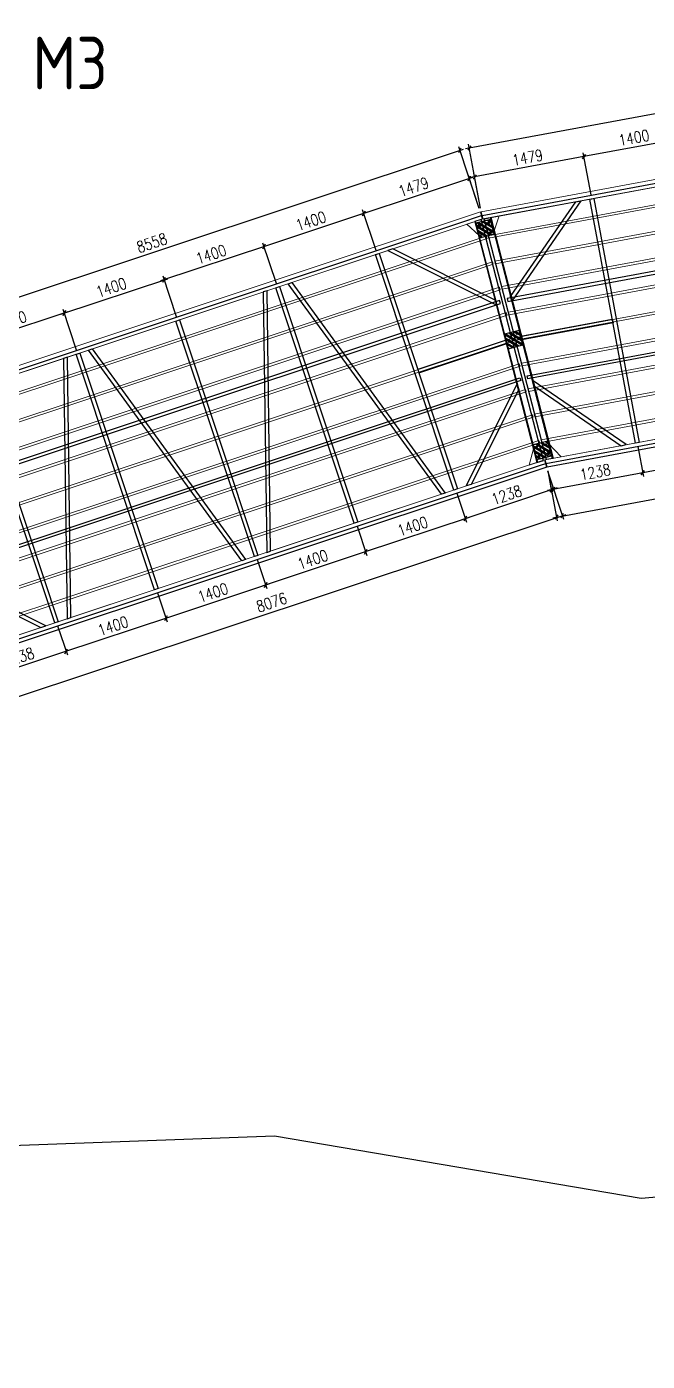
# Model space of a CAD drawing. Extents: x -259369 to -50372, y -155978 to 198088.
# Drawn here: x -182626 to -174368, y -27774 to -10009 of the extents above; entities that cross this region are included whole.
import ezdxf

# ---------------------------------------------------------------- set-up
doc = ezdxf.new("R2010")
doc.units = 0
doc.header["$LTSCALE"] = 1000
doc.header["$MEASUREMENT"] = 0
doc.linetypes.add('HIDDEN', pattern=[0.375, 0.25, -0.125])
for name, color, linetype in [('PUB_TEXT', 7, 'Continuous'), ('卡槽', 242, 'Continuous'), ('标注', 9, 'Continuous'), ('连接端梁', 130, 'Continuous'), ('铝横梁', 220, 'Continuous')]:
    doc.layers.add(name, color=color, linetype=linetype)
for name, color, linetype, lineweight in [('加强板', 140, 'Continuous', 18), ('虚线', 8, 'Continuous', 0), ('铝主梁', 3, 'Continuous', 9), ('铝龙骨', 7, 'Continuous', 9)]:
    doc.layers.add(name, color=color, linetype=linetype, lineweight=lineweight)
doc.styles.add('HZTXT', font='txtw.shx', dxfattribs={"width": 0.8, "bigfont": 'hztxtw.shx'})
doc.styles.get("Standard").update_dxf_attribs({"font": 'gbenor.shx', "bigfont": 'gbcbig.shx'})
doc.dimstyles.new('DIM-50', dxfattribs={"dimscale": 50, "dimtxt": 3, "dimasz": 1, "dimexe": 1, "dimexo": 1, "dimgap": 1, "dimtad": 1, "dimdec": 1, "dimdsep": 46, "dimtxsty": 'HZTXT', "dimblk": 'OBLIQUE', "dimblk1": 'ARCHTICK', "dimblk2": 'OBLIQUE', "dimcen": 0, "dimdle": 1, "dimclrd": 9, "dimclre": 9, "dimclrt": 2, "dimadec": 1, "dimazin": 0, "dimtfac": 1, "dimtdec": 1, "dimtix": 1, "dimtmove": 2, "dimatfit": 3, "dimldrblk": 'OBLIQUE', "dimfxl": 0, "dimtolj": 1, "dimtzin": 0, "dimarcsym": 0})

# ---------------------------------------------------------------- blocks, each defined once
blk = doc.blocks.new('thwerg')
at = {"color": 252, "linetype": 'Continuous', "elevation": -32017, "flags": 128}
blk.add_lwpolyline([(106933, -30769), (107635, -30369), (114725, -28078), (119240, -25868), (122867, -24992), (126369, -24863), (131244, -25695), (140044, -24946), (146723, -24787), (160192, -25793), (172447, -28232), (182746, -30446)], dxfattribs=at)
blk = doc.blocks.new('橡胶块200x200x60')
h = blk.add_hatch()
h.set_pattern_fill('ANSI32', color=256, scale=10)
h.set_pattern_definition([(45, (0, 0), (-33.67596, 33.67596), []), (45, (22.45, 0), (-33.67596, 33.67596), [])])
h.paths.add_polyline_path([(25488, 88551), (25688, 88551), (25688, 88751), (25488, 88751)])
blk.add_lwpolyline([(25488, 88551), (25688, 88551), (25688, 88751), (25488, 88751)], close=True)
for points in [[(25513, 88716), (25533, 88716)], [(25523, 88726), (25523, 88706)], [(25663, 88716), (25643, 88716)], [(25653, 88726), (25653, 88706)], [(25513, 88586), (25533, 88586)], [(25523, 88576), (25523, 88596)], [(25663, 88586), (25643, 88586)], [(25653, 88576), (25653, 88596)]]:
    blk.add_lwpolyline(points)
for centre, radius in [((25523, 88716), 10), ((25523, 88716), 8), ((25653, 88716), 10), ((25653, 88716), 8), ((25523, 88586), 10), ((25523, 88586), 8), ((25653, 88586), 10), ((25653, 88586), 8)]:
    blk.add_circle(centre, radius)
blk = doc.blocks.new('_Oblique')
at = {"color": 0, "linetype": 'ByBlock', "lineweight": -2}
blk.add_line((-0.5, -0.5), (0.5, 0.5), dxfattribs=at)
blk = doc.blocks.new('*D520')
at = {"layer": 'Defpoints', "color": 0, "transparency": 16777216}
for p in [(-179468, -12936), (-177960, -13035), (-179288, -13477)]:
    blk.add_point(p, dxfattribs=at)
at = {"layer": '标注', "color": 9, "lineweight": -2, "transparency": 16777216}
for p, q in [((-178093, -12478), (-179516, -12952)), ((-177976, -12987), (-178156, -12447)), ((-179304, -13429), (-179484, -12889))]:
    blk.add_line(p, q, dxfattribs=at)
at = {"layer": '标注', "color": 9, "lineweight": -2, "transparency": 16777216, "xscale": 50, "yscale": 50, "zscale": 50}
for p, rotation in [((-178140, -12494), 18.41035304264222), ((-179468, -12936), 198.4103530426422)]:
    blk.add_blockref('_Oblique', p, dxfattribs=dict(at, rotation=rotation))
at = {"layer": '标注', "color": 2, "transparency": 16777216, "insert": (-178844, -12596), "char_height": 150, "attachment_point": 5, "rotation": 18.4104, "style": 'HZTXT'}
blk.add_mtext('\\A1;1400', dxfattribs=at)
blk = doc.blocks.new('_ArchTick')
at = {"color": 0, "linetype": 'ByBlock', "const_width": 0.4}
blk.add_lwpolyline([(-0.5, -0.5), (0.5, 0.5)], dxfattribs=at)
blk = doc.blocks.new('*D521')
at = {"layer": 'Defpoints', "color": 0, "transparency": 16777216}
for p in [(-180797, -13378), (-179288, -13477), (-180617, -13919)]:
    blk.add_point(p, dxfattribs=at)
at = {"layer": '标注', "color": 9, "lineweight": -2, "transparency": 16777216}
for p, q in [((-179421, -12920), (-180844, -13394)), ((-179304, -13429), (-179484, -12889)), ((-180632, -13872), (-180812, -13331))]:
    blk.add_line(p, q, dxfattribs=at)
at = {"layer": '标注', "color": 9, "lineweight": -2, "transparency": 16777216, "xscale": 50, "yscale": 50, "zscale": 50}
for p, rotation in [((-179468, -12936), 18.41035304264222), ((-180797, -13378), 198.4103530426422)]:
    blk.add_blockref('_Oblique', p, dxfattribs=dict(at, rotation=rotation))
at = {"layer": '标注', "color": 2, "transparency": 16777216, "insert": (-180172, -13039), "char_height": 150, "attachment_point": 5, "rotation": 18.4104, "style": 'HZTXT'}
blk.add_mtext('\\A1;1400', dxfattribs=at)
blk = doc.blocks.new('*D522')
at = {"layer": 'Defpoints', "color": 0, "transparency": 16777216}
for p in [(-176861, -11654), (-176588, -12475), (-184708, -15177)]:
    blk.add_point(p, dxfattribs=at)
at = {"layer": '标注', "color": 9, "lineweight": -2, "transparency": 16777216}
for p, q in [((-185028, -14373), (-176813, -11639)), ((-176603, -12427), (-176876, -11607)), ((-184723, -15130), (-184996, -14310))]:
    blk.add_line(p, q, dxfattribs=at)
at = {"layer": '标注', "color": 9, "lineweight": -2, "transparency": 16777216, "xscale": 50, "yscale": 50, "zscale": 50}
for p, rotation in [((-176861, -11654), 18.4103530426422), ((-184981, -14357), 198.4103530426422)]:
    blk.add_blockref('_Oblique', p, dxfattribs=dict(at, rotation=rotation))
at = {"layer": '标注', "color": 2, "transparency": 16777216, "insert": (-180960, -12887), "char_height": 150, "attachment_point": 5, "rotation": 18.4104, "style": 'HZTXT'}
blk.add_mtext('\\A1;8558', dxfattribs=at)
blk = doc.blocks.new('*D523')
at = {"layer": 'Defpoints', "color": 0, "transparency": 16777216}
for p in [(-176737, -12027), (-176588, -12475), (-177960, -13035)]:
    blk.add_point(p, dxfattribs=at)
at = {"layer": '标注', "color": 9, "lineweight": -2, "transparency": 16777216}
for p, q in [((-178187, -12510), (-176689, -12011)), ((-176603, -12427), (-176752, -11979)), ((-177976, -12987), (-178156, -12447))]:
    blk.add_line(p, q, dxfattribs=at)
at = {"layer": '标注', "color": 9, "lineweight": -2, "transparency": 16777216, "xscale": 50, "yscale": 50, "zscale": 50}
for p, rotation in [((-176737, -12027), 18.4103530426422), ((-178140, -12494), 198.4103530426422)]:
    blk.add_blockref('_Oblique', p, dxfattribs=dict(at, rotation=rotation))
at = {"layer": '标注', "color": 2, "transparency": 16777216, "insert": (-177478, -12142), "char_height": 150, "attachment_point": 5, "rotation": 18.4104, "style": 'HZTXT'}
blk.add_mtext('\\A1;1479', dxfattribs=at)
blk = doc.blocks.new('*D524')
at = {"layer": 'Defpoints', "color": 0, "transparency": 16777216}
for p in [(-175711, -15872), (-175497, -16516), (-183374, -18422)]:
    blk.add_point(p, dxfattribs=at)
at = {"layer": '标注', "color": 9, "lineweight": -2, "transparency": 16777216}
for p, q in [((-175695, -15919), (-175481, -16563)), ((-183207, -19082), (-175449, -16500)), ((-183358, -18470), (-183143, -19114))]:
    blk.add_line(p, q, dxfattribs=at)
at = {"layer": '标注', "color": 9, "lineweight": -2, "transparency": 16777216, "xscale": 50, "yscale": 50, "zscale": 50}
for p, rotation in [((-175497, -16516), 18.4106640002105), ((-183159, -19066), 198.4106640002104)]:
    blk.add_blockref('_Oblique', p, dxfattribs=dict(at, rotation=rotation))
at = {"layer": '标注', "color": 2, "transparency": 16777216, "insert": (-179367, -17672), "char_height": 150, "attachment_point": 5, "rotation": 18.4107, "style": 'HZTXT'}
blk.add_mtext('\\A1;8076', dxfattribs=at)
blk = doc.blocks.new('*D525')
at = {"layer": 'Defpoints', "color": 0, "transparency": 16777216}
for p in [(-183453, -14263), (-181945, -14361), (-183273, -14803)]:
    blk.add_point(p, dxfattribs=at)
at = {"layer": '标注', "color": 9, "lineweight": -2, "transparency": 16777216}
for p, q in [((-182078, -13805), (-183501, -14278)), ((-181961, -14314), (-182141, -13773)), ((-183289, -14756), (-183469, -14215))]:
    blk.add_line(p, q, dxfattribs=at)
at = {"layer": '标注', "color": 9, "lineweight": -2, "transparency": 16777216, "xscale": 50, "yscale": 50, "zscale": 50}
for p, rotation in [((-182125, -13820), 18.41035304264222), ((-183453, -14263), 198.4103530426422)]:
    blk.add_blockref('_Oblique', p, dxfattribs=dict(at, rotation=rotation))
at = {"layer": '标注', "color": 2, "transparency": 16777216, "insert": (-182829, -13923), "char_height": 150, "attachment_point": 5, "rotation": 18.4104, "style": 'HZTXT'}
blk.add_mtext('\\A1;1400', dxfattribs=at)
blk = doc.blocks.new('*D527')
at = {"layer": 'Defpoints', "color": 0, "transparency": 16777216}
for p in [(-180797, -13378), (-180617, -13919), (-181945, -14361)]:
    blk.add_point(p, dxfattribs=at)
at = {"layer": '标注', "color": 9, "lineweight": -2, "transparency": 16777216}
for p, q in [((-182172, -13836), (-180749, -13363)), ((-180632, -13872), (-180812, -13331)), ((-181961, -14314), (-182141, -13773))]:
    blk.add_line(p, q, dxfattribs=at)
for p, xscale, yscale, zscale, rotation in [((-180797, -13378), 50.00000000000001, 50.00000000000001, 50.00000000000001, 18.41035304264219), ((-182125, -13820), 50, 50, 50, 198.4103530426422)]:
    blk.add_blockref('_Oblique', p, dxfattribs=dict(at, xscale=xscale, yscale=yscale, zscale=zscale, rotation=rotation))
at = {"layer": '标注', "color": 2, "transparency": 16777216, "insert": (-181500, -13481), "char_height": 150, "attachment_point": 5, "rotation": 18.4104, "style": 'HZTXT'}
blk.add_mtext('\\A1;1400', dxfattribs=at)
blk = doc.blocks.new('*D528')
at = {"layer": 'Defpoints', "color": 0, "transparency": 16777216}
for p in [(-175711, -15872), (-176916, -16170), (-176788, -16556)]:
    blk.add_point(p, dxfattribs=at)
at = {"layer": '标注', "color": 9, "lineweight": -2, "transparency": 16777216}
for p, q in [((-175695, -15919), (-175597, -16213)), ((-175566, -16149), (-176835, -16572)), ((-176901, -16217), (-176772, -16604))]:
    blk.add_line(p, q, dxfattribs=at)
at = {"layer": '标注', "color": 9, "lineweight": -2, "transparency": 16777216, "xscale": 50, "yscale": 50, "zscale": 50}
for p, rotation in [((-175613, -16165), 18.41035304264222), ((-176788, -16556), 198.4103530426422)]:
    blk.add_blockref('_Oblique', p, dxfattribs=dict(at, rotation=rotation))
at = {"layer": '标注', "color": 2, "transparency": 16777216, "insert": (-176240, -16242), "char_height": 150, "attachment_point": 5, "rotation": 18.4104, "style": 'HZTXT'}
blk.add_mtext('\\A1;1238', dxfattribs=at)
blk = doc.blocks.new('*D529')
at = {"layer": 'Defpoints', "color": 0, "transparency": 16777216}
for p in [(-176916, -16170), (-178245, -16612), (-178116, -16998)]:
    blk.add_point(p, dxfattribs=at)
at = {"layer": '标注', "color": 9, "lineweight": -2, "transparency": 16777216}
for p, q in [((-176901, -16217), (-176772, -16604)), ((-178229, -16659), (-178100, -17046)), ((-176740, -16540), (-178164, -17014))]:
    blk.add_line(p, q, dxfattribs=at)
at = {"layer": '标注', "color": 9, "lineweight": -2, "transparency": 16777216, "xscale": 50, "yscale": 50, "zscale": 50}
for p, rotation in [((-176788, -16556), 18.41035304264222), ((-178116, -16998), 198.4103530426422)]:
    blk.add_blockref('_Oblique', p, dxfattribs=dict(at, rotation=rotation))
at = {"layer": '标注', "color": 2, "transparency": 16777216, "insert": (-177491, -16659), "char_height": 150, "attachment_point": 5, "rotation": 18.4104, "style": 'HZTXT'}
blk.add_mtext('\\A1;1400', dxfattribs=at)
blk = doc.blocks.new('*D530')
at = {"layer": 'Defpoints', "color": 0, "transparency": 16777216}
for p in [(-178245, -16612), (-179573, -17054), (-179445, -17440)]:
    blk.add_point(p, dxfattribs=at)
at = {"layer": '标注', "color": 9, "lineweight": -2, "transparency": 16777216}
for p, q in [((-178229, -16659), (-178100, -17046)), ((-178069, -16982), (-179492, -17456)), ((-179557, -17101), (-179429, -17488))]:
    blk.add_line(p, q, dxfattribs=at)
at = {"layer": '标注', "color": 9, "lineweight": -2, "transparency": 16777216, "xscale": 50, "yscale": 50, "zscale": 50}
for p, rotation in [((-178116, -16998), 18.41035304264222), ((-179445, -17440), 198.4103530426422)]:
    blk.add_blockref('_Oblique', p, dxfattribs=dict(at, rotation=rotation))
at = {"layer": '标注', "color": 2, "transparency": 16777216, "insert": (-178820, -17101), "char_height": 150, "attachment_point": 5, "rotation": 18.4104, "style": 'HZTXT'}
blk.add_mtext('\\A1;1400', dxfattribs=at)
blk = doc.blocks.new('*D531')
at = {"layer": 'Defpoints', "color": 0, "transparency": 16777216}
for p in [(-179573, -17054), (-180902, -17496), (-180773, -17883)]:
    blk.add_point(p, dxfattribs=at)
at = {"layer": '标注', "color": 9, "lineweight": -2, "transparency": 16777216}
for p, q in [((-179557, -17101), (-179429, -17488)), ((-180886, -17544), (-180757, -17930)), ((-179397, -17425), (-180820, -17898))]:
    blk.add_line(p, q, dxfattribs=at)
at = {"layer": '标注', "color": 9, "lineweight": -2, "transparency": 16777216, "xscale": 50, "yscale": 50, "zscale": 50}
for p, rotation in [((-179445, -17440), 18.41035304264222), ((-180773, -17883), 198.4103530426422)]:
    blk.add_blockref('_Oblique', p, dxfattribs=dict(at, rotation=rotation))
at = {"layer": '标注', "color": 2, "transparency": 16777216, "insert": (-180148, -17543), "char_height": 150, "attachment_point": 5, "rotation": 18.4104, "style": 'HZTXT'}
blk.add_mtext('\\A1;1400', dxfattribs=at)
blk = doc.blocks.new('*D532')
at = {"layer": 'Defpoints', "color": 0, "transparency": 16777216}
for p in [(-180902, -17496), (-182230, -17938), (-182101, -18325)]:
    blk.add_point(p, dxfattribs=at)
at = {"layer": '标注', "color": 9, "lineweight": -2, "transparency": 16777216}
for p, q in [((-180886, -17544), (-180757, -17930)), ((-180725, -17867), (-182149, -18341)), ((-182214, -17986), (-182085, -18372))]:
    blk.add_line(p, q, dxfattribs=at)
at = {"layer": '标注', "color": 9, "lineweight": -2, "transparency": 16777216, "xscale": 50, "yscale": 50, "zscale": 50}
for p, rotation in [((-180773, -17883), 18.41035304264222), ((-182101, -18325), 198.4103530426422)]:
    blk.add_blockref('_Oblique', p, dxfattribs=dict(at, rotation=rotation))
at = {"layer": '标注', "color": 2, "transparency": 16777216, "insert": (-181477, -17985), "char_height": 150, "attachment_point": 5, "rotation": 18.4104, "style": 'HZTXT'}
blk.add_mtext('\\A1;1400', dxfattribs=at)
blk = doc.blocks.new('*D533')
at = {"layer": 'Defpoints', "color": 0, "transparency": 16777216}
for p in [(-182230, -17938), (-183374, -18422), (-183276, -18716)]:
    blk.add_point(p, dxfattribs=at)
at = {"layer": '标注', "color": 9, "lineweight": -2, "transparency": 16777216}
for p, q in [((-182214, -17986), (-182085, -18372)), ((-183358, -18470), (-183260, -18763)), ((-182054, -18309), (-183323, -18731))]:
    blk.add_line(p, q, dxfattribs=at)
at = {"layer": '标注', "color": 9, "lineweight": -2, "transparency": 16777216, "xscale": 50, "yscale": 50, "zscale": 50}
for p, rotation in [((-182101, -18325), 18.41035304264222), ((-183276, -18716), 198.4103530426422)]:
    blk.add_blockref('_Oblique', p, dxfattribs=dict(at, rotation=rotation))
at = {"layer": '标注', "color": 2, "transparency": 16777216, "insert": (-182728, -18402), "char_height": 150, "attachment_point": 5, "rotation": 18.4104, "style": 'HZTXT'}
blk.add_mtext('\\A1;1238', dxfattribs=at)
blk = doc.blocks.new('*D536')
at = {"layer": 'Defpoints', "color": 0, "transparency": 16777216}
for p in [(-168323, -10058), (-168165, -10908), (-176579, -12472)]:
    blk.add_point(p, dxfattribs=at)
at = {"layer": '标注', "color": 9, "lineweight": -2, "transparency": 16777216}
for p, q in [((-176786, -11632), (-168274, -10049)), ((-168174, -10859), (-168332, -10009)), ((-176588, -12423), (-176746, -11573))]:
    blk.add_line(p, q, dxfattribs=at)
for p, xscale, yscale, zscale, rotation in [((-168323, -10058), 50, 50, 50, 10.53223526396951), ((-176737, -11622), 50.00000000000001, 50.00000000000001, 50.00000000000001, 190.5322352639695)]:
    blk.add_blockref('_Oblique', p, dxfattribs=dict(at, xscale=xscale, yscale=yscale, zscale=zscale, rotation=rotation))
at = {"layer": '标注', "color": 2, "transparency": 16777216, "insert": (-172553, -10717), "char_height": 150, "attachment_point": 5, "rotation": 10.5322, "style": 'HZTXT'}
blk.add_mtext('\\A1;8558', dxfattribs=at)
blk = doc.blocks.new('*D538')
at = {"layer": 'Defpoints', "color": 0, "transparency": 16777216}
for p in [(-167762, -14393), (-167638, -15060), (-175702, -15869)]:
    blk.add_point(p, dxfattribs=at)
at = {"layer": '标注', "color": 9, "lineweight": -2, "transparency": 16777216}
for p, q in [((-167753, -14442), (-167629, -15110)), ((-175627, -16546), (-167589, -15051)), ((-175693, -15919), (-175569, -16586))]:
    blk.add_line(p, q, dxfattribs=at)
for p, xscale, yscale, zscale, rotation in [((-167638, -15060), 50, 50, 50, 10.53254622171061), ((-175578, -16537), 50.00000000000001, 50.00000000000001, 50.00000000000001, 190.5325462217106)]:
    blk.add_blockref('_Oblique', p, dxfattribs=dict(at, xscale=xscale, yscale=yscale, zscale=zscale, rotation=rotation))
at = {"layer": '标注', "color": 2, "transparency": 16777216, "insert": (-171631, -15676), "char_height": 150, "attachment_point": 5, "rotation": 10.5325, "style": 'HZTXT'}
blk.add_mtext('\\A1;8076', dxfattribs=at)
blk = doc.blocks.new('*D539')
at = {"layer": 'Defpoints', "color": 0, "transparency": 16777216}
for p in [(-175211, -11738), (-173731, -12043), (-175107, -12298)]:
    blk.add_point(p, dxfattribs=at)
at = {"layer": '标注', "color": 9, "lineweight": -2, "transparency": 16777216}
for p, q in [((-173786, -11473), (-175260, -11747)), ((-173740, -11993), (-173844, -11433)), ((-175116, -12249), (-175220, -11689))]:
    blk.add_line(p, q, dxfattribs=at)
for p, xscale, yscale, zscale, rotation in [((-173835, -11482), 50, 50, 50, 10.53223526396952), ((-175211, -11738), 50.00000000000001, 50.00000000000001, 50.00000000000001, 190.5322352639695)]:
    blk.add_blockref('_Oblique', p, dxfattribs=dict(at, xscale=xscale, yscale=yscale, zscale=zscale, rotation=rotation))
at = {"layer": '标注', "color": 2, "transparency": 16777216, "insert": (-174546, -11487), "char_height": 150, "attachment_point": 5, "rotation": 10.5322, "style": 'HZTXT'}
blk.add_mtext('\\A1;1400', dxfattribs=at)
blk = doc.blocks.new('*D540')
at = {"layer": 'Defpoints', "color": 0, "transparency": 16777216}
for p in [(-176665, -12008), (-175107, -12298), (-176579, -12472)]:
    blk.add_point(p, dxfattribs=at)
at = {"layer": '标注', "color": 9, "lineweight": -2, "transparency": 16777216}
for p, q in [((-175116, -12249), (-175220, -11689)), ((-175162, -11729), (-176714, -12018)), ((-176588, -12423), (-176674, -11959))]:
    blk.add_line(p, q, dxfattribs=at)
for p, xscale, yscale, zscale, rotation in [((-175211, -11738), 50, 50, 50, 10.53223526396952), ((-176665, -12008), 50.00000000000001, 50.00000000000001, 50.00000000000001, 190.5322352639695)]:
    blk.add_blockref('_Oblique', p, dxfattribs=dict(at, xscale=xscale, yscale=yscale, zscale=zscale, rotation=rotation))
at = {"layer": '标注', "color": 2, "transparency": 16777216, "insert": (-175961, -11750), "char_height": 150, "attachment_point": 5, "rotation": 10.5322, "style": 'HZTXT'}
blk.add_mtext('\\A1;1479', dxfattribs=at)
blk = doc.blocks.new('*D546')
at = {"layer": 'Defpoints', "color": 0, "transparency": 16777216}
for p in [(-173127, -15291), (-174503, -15547), (-174429, -15947)]:
    blk.add_point(p, dxfattribs=at)
at = {"layer": '标注', "color": 9, "lineweight": -2, "transparency": 16777216}
for p, q in [((-173117, -15340), (-173043, -15740)), ((-174494, -15596), (-174419, -15996)), ((-173003, -15682), (-174478, -15956))]:
    blk.add_line(p, q, dxfattribs=at)
for p, xscale, yscale, zscale, rotation in [((-173052, -15691), 50, 50, 50, 10.53223526396952), ((-174429, -15947), 50.00000000000001, 50.00000000000001, 50.00000000000001, 190.5322352639695)]:
    blk.add_blockref('_Oblique', p, dxfattribs=dict(at, xscale=xscale, yscale=yscale, zscale=zscale, rotation=rotation))
at = {"layer": '标注', "color": 2, "transparency": 16777216, "insert": (-173763, -15696), "char_height": 150, "attachment_point": 5, "rotation": 10.5322, "style": 'HZTXT'}
blk.add_mtext('\\A1;1400', dxfattribs=at)
blk = doc.blocks.new('*D547')
at = {"layer": 'Defpoints', "color": 0, "transparency": 16777216}
for p in [(-174503, -15547), (-175702, -15869), (-175646, -16174)]:
    blk.add_point(p, dxfattribs=at)
at = {"layer": '标注', "color": 9, "lineweight": -2, "transparency": 16777216}
for p, q in [((-174494, -15596), (-174419, -15996)), ((-174379, -15938), (-175695, -16183)), ((-175693, -15919), (-175637, -16223))]:
    blk.add_line(p, q, dxfattribs=at)
for p, xscale, yscale, zscale, rotation in [((-174429, -15947), 50, 50, 50, 10.53223526396952), ((-175646, -16174), 50.00000000000001, 50.00000000000001, 50.00000000000001, 190.5322352639695)]:
    blk.add_blockref('_Oblique', p, dxfattribs=dict(at, xscale=xscale, yscale=yscale, zscale=zscale, rotation=rotation))
at = {"layer": '标注', "color": 2, "transparency": 16777216, "insert": (-175060, -15937), "char_height": 150, "attachment_point": 5, "rotation": 10.5322, "style": 'HZTXT'}
blk.add_mtext('\\A1;1238', dxfattribs=at)

msp = doc.modelspace()

# ---------------------------------------------------------------- linework, layer by layer
at = {"elevation": 29521}
for points in [[(-176663.42, -12603.19), (-176647.98, -12663.01)], [(-176450.4, -12548.21), (-176434.25, -12610.76)]]:
    msp.add_lwpolyline(points, dxfattribs=at)
at = {"layer": '加强板', "color": 5, "elevation": 29521}
for points in [[(-176579.78, -12575.35), (-176769.55, -12638.52), (-176607.28, -12789), (-176529.81, -12769.01)], [(-176579.78, -12575.35), (-176769.55, -12638.52), (-176607.28, -12789), (-176529.81, -12769.01)], [(-176537.09, -12564.33), (-176340.47, -12527.78), (-176409.65, -12737.99), (-176487.11, -12757.98)], [(-176537.06, -12564.33), (-176340.44, -12527.77), (-176409.62, -12737.98), (-176487.08, -12757.98)], [(-175752.21, -15782.11), (-175941.96, -15845.27), (-175879.64, -15608.45), (-175802.18, -15588.46)], [(-175752.21, -15782.11), (-175941.96, -15845.27), (-175879.64, -15608.45), (-175802.18, -15588.46)], [(-175709.46, -15771.08), (-175512.83, -15734.52), (-175681.98, -15557.43), (-175759.44, -15577.43)], [(-175709.43, -15771.07), (-175512.8, -15734.51), (-175681.95, -15557.43), (-175759.41, -15577.42)]]:
    msp.add_lwpolyline(points, close=True, dxfattribs=at)
at = {"layer": '加强板', "color": 5}
for centre in [(-176598.53, -12662.81, 29521), (-176598.53, -12662.81, 29521), (-176573.54, -12759.64, 29521), (-176573.54, -12759.64, 29521), (-176478.37, -12631.8, 29521), (-176478.34, -12631.79, 29521), (-176453.37, -12728.62, 29521), (-176453.35, -12728.62, 29521), (-175835.91, -15617.82, 29521), (-175835.91, -15617.82, 29521), (-175715.71, -15586.8, 29521), (-175715.68, -15586.79, 29521), (-175810.92, -15714.65, 29521), (-175810.92, -15714.65, 29521), (-175690.72, -15683.62, 29521), (-175690.69, -15683.62, 29521)]:
    msp.add_circle(centre, 9, dxfattribs=at)
at = {"layer": '卡槽', "color": 22, "ltscale": 5000, "elevation": 29521}
for points in [[(-176232.25, -13628.56), (-176224.94, -13667.88), (-168068.89, -12151.5), (-168076.2, -12112.18)], [(-175958.63, -14696.5), (-175965.94, -14657.18), (-167950.34, -13166.91), (-167943.03, -13206.23)], [(-184205.69, -16275.14), (-184193.05, -16313.1), (-176321.83, -13693.11), (-176334.46, -13655.16)], [(-183788.27, -17295.5), (-183800.9, -17257.55), (-176065.22, -14682.68), (-176052.58, -14720.63)]]:
    msp.add_lwpolyline(points, close=True, dxfattribs=at)
at = {"layer": '虚线', "color": 1, "linetype": 'HIDDEN', "ltscale": 300}
for p, q in [((-168154.39, -11005.81, 29521), (-176554.41, -12567.55, 29521)), ((-168154.39, -11005.81, 29521), (-176554.41, -12567.55, 29521)), ((-176563.55, -12569.95, 29521), (-184670.24, -15268.31, 29521)), ((-176563.55, -12569.95, 29521), (-184670.24, -15268.31, 29521)), ((-176653.91, -12600.02, 29521), (-175826.42, -15806.81, 29521)), ((-176653.91, -12600.02, 29521), (-175826.42, -15806.81, 29521)), ((-176460.28, -12550.05, 29521), (-175632.55, -15756.78, 29521)), ((-176460.25, -12550.05, 29521), (-175632.52, -15756.77, 29521)), ((-167773.72, -14295.65, 29521), (-175726.7, -15774.28, 29521)), ((-167773.72, -14295.65, 29521), (-175726.7, -15774.28, 29521)), ((-175735.55, -15776.57, 29521), (-183410.8, -18331.32, 29521)), ((-175735.55, -15776.57, 29521), (-183410.8, -18331.32, 29521))]:
    msp.add_line(p, q, dxfattribs=at)
at = {"layer": '连接端梁', "color": 0, "elevation": 29521}
for points in [[(-191587.11, -25273.37), (-192333.96, -19118.52), (-192346.85, -19012.23), (-192342.21, -19003.62), (-192234.62, -18950.48), (-184704.52, -15230.4), (-184688.32, -15223.63), (-176862.9, -12619), (-176575.33, -12523.28), (-176566.19, -12520.87), (-168457.63, -11013.37), (-168159.65, -10957.97), (-168150.25, -10956.83), (-168062.84, -10952.77), (-159608.83, -10560.88), (-159599.38, -10561.04), (-159512.24, -10569), (-151386.14, -11312.08)], [(-188211.86, -24863.81), (-188682.2, -20987.76), (-183400.01, -18378.21), (-175789.15, -15845), (-175718.82, -15821.59), (-167836.17, -14356.09), (-167763.29, -14342.54), (-159680.14, -13967.84), (-151695.75, -14697.95), (-151622.31, -14704.66), (-143812.93, -16522.27), (-143741.14, -16538.98), (-136254.6, -19409.83), (-136190.26, -19434.5), (-130865.29, -22369.27), (-131212.11, -26177.21)], [(-188145.66, -24994.29), (-188627.5, -21023.41), (-183389.29, -18428.68), (-175702.26, -15869.42), (-167753.44, -14392.19), (-159677.19, -14018.42), (-151625.94, -14755.16), (-143751.66, -16588.49), (-136202.99, -19483.84), (-130918.29, -22403.06), (-131281.41, -26386.54)]]:
    msp.add_lwpolyline(points, dxfattribs=at)
at = {"layer": '连接端梁', "elevation": 29521}
for points in [[(-175750.33, -15781.49), (-176577.82, -12574.7), (-176663.42, -12603.19), (-175835.93, -15809.98)], [(-175750.33, -15781.49), (-176577.82, -12574.7), (-176663.42, -12603.19), (-175835.93, -15809.98)], [(-175711.39, -15771.44), (-176539.12, -12564.71), (-176450.43, -12548.22), (-175622.69, -15754.95)], [(-175711.36, -15771.43), (-176539.09, -12564.7), (-176450.4, -12548.21), (-175622.66, -15754.94)]]:
    msp.add_lwpolyline(points, close=True, dxfattribs=at)
at = {"layer": '铝主梁', "color": 3, "elevation": 29521}
for points in [[(-176578.99, -12472.44), (-176553.37, -12569.39), (-168154.17, -11007.81), (-168165.14, -10908.13), (-176578.96, -12472.44)], [(-184707.61, -15177.47), (-184668.95, -15269.99), (-176563.06, -12571.89), (-176587.59, -12474.67), (-184707.59, -15177.46)]]:
    msp.add_lwpolyline(points, dxfattribs=at)
for points in [[(-167762.33, -14393.19), (-175702.26, -15869.42), (-175727.73, -15772.44), (-167773.4, -14293.56)], [(-175710.9, -15871.62), (-183373.55, -18422.21), (-183412.07, -18329.64), (-175735.53, -15774.45)]]:
    msp.add_lwpolyline(points, close=True, dxfattribs=at)
at = {"layer": '铝横梁', "color": 243, "elevation": 29521}
for points in [[(-176186.99, -13600.85), (-175320.18, -12338.09), (-175251.67, -12326.63), (-176169.31, -13663.44)], [(-175081.4, -12293.69), (-174477.47, -15542.02), (-174526.62, -15551.16), (-175130.56, -12302.83)], [(-176384.53, -13651.83), (-177754.17, -12966.26), (-177819.48, -12989.48), (-176369.52, -13715.26)], [(-177937.18, -13027.17), (-176893.71, -16162.07), (-176941.15, -16177.86), (-177984.62, -13042.96)], [(-179263.63, -13468.69), (-178220.16, -16603.59), (-178267.6, -16619.38), (-179311.07, -13484.48)], [(-179097.23, -13413.3), (-177055.95, -16216.07), (-177105.35, -16233.15), (-179146.62, -13430.38)], [(-179477.48, -13539.87), (-179431.81, -17006.89), (-179382.03, -16990.96), (-179427.7, -13523.94)], [(-180591.98, -13910.84), (-179548.51, -17045.73), (-179595.95, -17061.53), (-180639.42, -13926.63)], [(-176050.83, -14127.81), (-174833.33, -13901.44), (-174824.19, -13950.6), (-176038.44, -14176.37)], [(-176248.04, -14180.77), (-177423.02, -14571.86), (-177407.86, -14617.4), (-176236.02, -14227.36)], [(-181920.32, -14352.98), (-180876.85, -17487.88), (-180924.29, -17503.67), (-181967.76, -14368.77)], [(-181753.91, -14297.59), (-179712.63, -17100.37), (-179762.03, -17117.45), (-181803.31, -14314.68)], [(-182134.16, -14424.16), (-182088.5, -17891.19), (-182038.72, -17875.26), (-182084.38, -14408.23)], [(-175880.82, -14786.98), (-174716.26, -15586.41), (-174648.39, -15572.35), (-175897.96, -14714.57)], [(-183248.66, -14795.13), (-182205.19, -17930.03), (-182252.63, -17945.82), (-183296.1, -14810.92)], [(-176078.45, -14837.98), (-176710.7, -16101.14), (-176776.78, -16121.45), (-176098.38, -14766.1)], [(-183698.79, -17374.46), (-182435.65, -18006.73), (-182370.34, -17983.5), (-183725.69, -17305.08)]]:
    msp.add_lwpolyline(points, close=True, dxfattribs=at)
at = {"layer": '铝龙骨', "color": 0, "elevation": 29521}
for points in [[(-168125.95, -11272.1), (-168132.35, -11237.69), (-176487.17, -12791.03), (-176480.78, -12825.44)], [(-168091.47, -11621.69), (-168097.87, -11587.28), (-176398.62, -13130.56), (-176392.22, -13164.97)], [(-168047.15, -11969.45), (-168053.55, -11935.04), (-176305.15, -13469.18), (-176298.75, -13503.59)], [(-168002.84, -12317.21), (-168009.24, -12282.79), (-176216.59, -13808.71), (-176210.2, -13843.12)], [(-167968.36, -12666.79), (-167974.76, -12632.38), (-176132.96, -14149.16), (-176126.56, -14183.57)], [(-176498.88, -12829.83), (-176509.94, -12796.62), (-184573, -15480.46), (-184561.95, -15513.67)], [(-176416.81, -13171.39), (-176427.86, -13138.18), (-184438.74, -15804.65), (-184427.69, -15837.86)], [(-167924.05, -13014.55), (-167930.45, -12980.14), (-176039.48, -14487.78), (-176033.09, -14522.19)], [(-176325.25, -13509.79), (-176336.3, -13476.58), (-184299.74, -16127.26), (-184288.69, -16160.47)], [(-167889.57, -13364.14), (-167895.96, -13329.73), (-175955.85, -14828.23), (-175949.45, -14862.64)], [(-167845.25, -13711.9), (-167851.65, -13677.49), (-175872.21, -15168.68), (-175865.81, -15203.09)], [(-176233.69, -13848.19), (-176244.74, -13814.99), (-184165.48, -16451.46), (-184154.43, -16484.66)], [(-167805.86, -14060.57), (-167812.25, -14026.16), (-175778.74, -15507.3), (-175772.34, -15541.71)], [(-176151.62, -14189.76), (-176162.67, -14156.55), (-184035.97, -16777.23), (-184024.92, -16810.43)], [(-176060.06, -14528.16), (-176071.11, -14494.95), (-183896.97, -17099.84), (-183885.91, -17133.05)], [(-175977.98, -14869.72), (-175989.04, -14836.51), (-183767.46, -17425.61), (-183756.4, -17458.82)], [(-175886.42, -15208.12), (-175897.48, -15174.91), (-183637.94, -17751.38), (-183626.89, -17784.59)], [(-175799.61, -15548.11), (-175810.66, -15514.9), (-183498.94, -18073.99), (-183487.89, -18107.2)]]:
    msp.add_lwpolyline(points, close=True, dxfattribs=at)

# ---------------------------------------------------------------- block references
at = {"rotation": 284.4690690090096}
for p in [(-268758.68, -10069.36, 29521), (-268379.29, -11547.51, 29521), (-267996.67, -13022.42, 29521)]:
    msp.add_blockref('橡胶块200x200x60', p, dxfattribs=at)
msp.add_blockref('thwerg', (-305695.58, 92.36, 32017))

# ---------------------------------------------------------------- texts
at = {"layer": 'PUB_TEXT'}
msp.add_text('M3', height=700, dxfattribs=at).set_placement((-182548.49, -10842.15))

# ---------------------------------------------------------------- dimensions: what is measured, and where the dimension line sits
at = {"layer": '标注'}
for base, p1, p2, angle, picture, middle in [((-168323.18, -10058.11, 29521), (-176578.96, -12472.44, 29521), (-168165.14, -10908.13, 29521), 190.532235, '*D536', (-172552.93, -10717.36, 29521)), ((-175211.13, -11738.13, 29521), (-173730.55, -12042.54, 29521), (-175106.96, -12298.44, 29521), 190.532235, '*D539', (-174545.78, -11487.29, 29521)), ((-176860.65, -11654.32, 29521), (-184707.59, -15177.46, 29521), (-176587.59, -12474.67, 29521), 198.410353, '*D522', (-180960.12, -12887.12, 29521)), ((-176665.22, -12008.48, 29521), (-175106.96, -12298.44, 29521), (-176578.96, -12472.44, 29521), 190.532235, '*D540', (-175961.02, -11750.41, 29521)), ((-176736.63, -12026.91, 29521), (-177959.95, -13034.75, 29521), (-176587.59, -12474.67, 29521), 198.410353, '*D523', (-177477.76, -12141.86, 29521)), ((-179468.29, -12936.16, 29521), (-177959.95, -13034.75, 29521), (-179288.3, -13476.9, 29521), 198.410353, '*D520', (-178843.59, -12596.48, 29521)), ((-180796.64, -13378.31, 29521), (-179288.3, -13476.9, 29521), (-180616.65, -13919.05, 29521), 198.410353, '*D521', (-180171.94, -13038.63, 29521)), ((-180796.63, -13378.31, 29521), (-181944.99, -14361.19, 29521), (-180616.64, -13919.05, 29521), 18.410353, '*D527', (-181500.28, -13480.78, 29521)), ((-183453.32, -14262.6, 29521), (-181944.99, -14361.19, 29521), (-183273.33, -14803.34, 29521), 198.410353, '*D525', (-182828.62, -13922.93, 29521)), ((-174428.57, -15947.24, 29521), (-173126.61, -15290.87, 29521), (-174503.03, -15546.78, 29521), 10.532235, '*D546', (-173763.22, -15696.4, 29521)), ((-175645.72, -16173.53, 29521), (-174503.03, -15546.78, 29521), (-175702.26, -15869.42, 29521), 10.532235, '*D547', (-175059.99, -15937.49, 29521)), ((-176787.84, -16556.13, 29521), (-175710.9, -15871.6, 29521), (-176916.48, -16169.65, 29521), 18.410353, '*D528', (-176240, -16242.03, 29521)), ((-178116.19, -16998.28, 29521), (-176916.48, -16169.65, 29521), (-178244.83, -16611.8, 29521), 18.410353, '*D529', (-177491.49, -16658.6, 29521)), ((-179444.53, -17440.43, 29521), (-178244.83, -16611.8, 29521), (-179573.18, -17053.95, 29521), 18.410353, '*D530', (-178819.84, -17100.75, 29521)), ((-180772.87, -17882.57, 29521), (-179573.18, -17053.95, 29521), (-180901.51, -17496.09, 29521), 18.410353, '*D531', (-180148.18, -17542.9, 29521)), ((-182101.22, -18324.72, 29521), (-180901.51, -17496.09, 29521), (-182229.86, -17938.24, 29521), 18.410353, '*D532', (-181476.52, -17985.04, 29521)), ((-183275.86, -18715.71, 29521), (-182229.86, -17938.24, 29521), (-183373.55, -18422.21, 29521), 18.410353, '*D533', (-182728.02, -18401.61, 29521))]:
    dim = msp.add_linear_dim(base=base, p1=p1, p2=p2, angle=angle, dimstyle='DIM-50', dxfattribs=at)
    dim.commit()
    dim.dimension.update_dxf_attribs({"geometry": picture, "text_midpoint": middle})
for p1, p2, picture, middle in [((-175702.26, -15869.42, 29521), (-167762.33, -14393.17, 29521), '*D538', (-171631.08, -15675.69, 29521)), ((-183373.55, -18422.21, 29521), (-175710.9, -15871.6, 29521), '*D524', (-179367.35, -17672.29, 29521))]:
    dim = msp.add_aligned_dim(p1=p1, p2=p2, distance=-678.72, dimstyle='DIM-50', dxfattribs=at)
    dim.commit()
    dim.dimension.update_dxf_attribs({"geometry": picture, "text_midpoint": middle})

doc.saveas('drawing.dxf')
